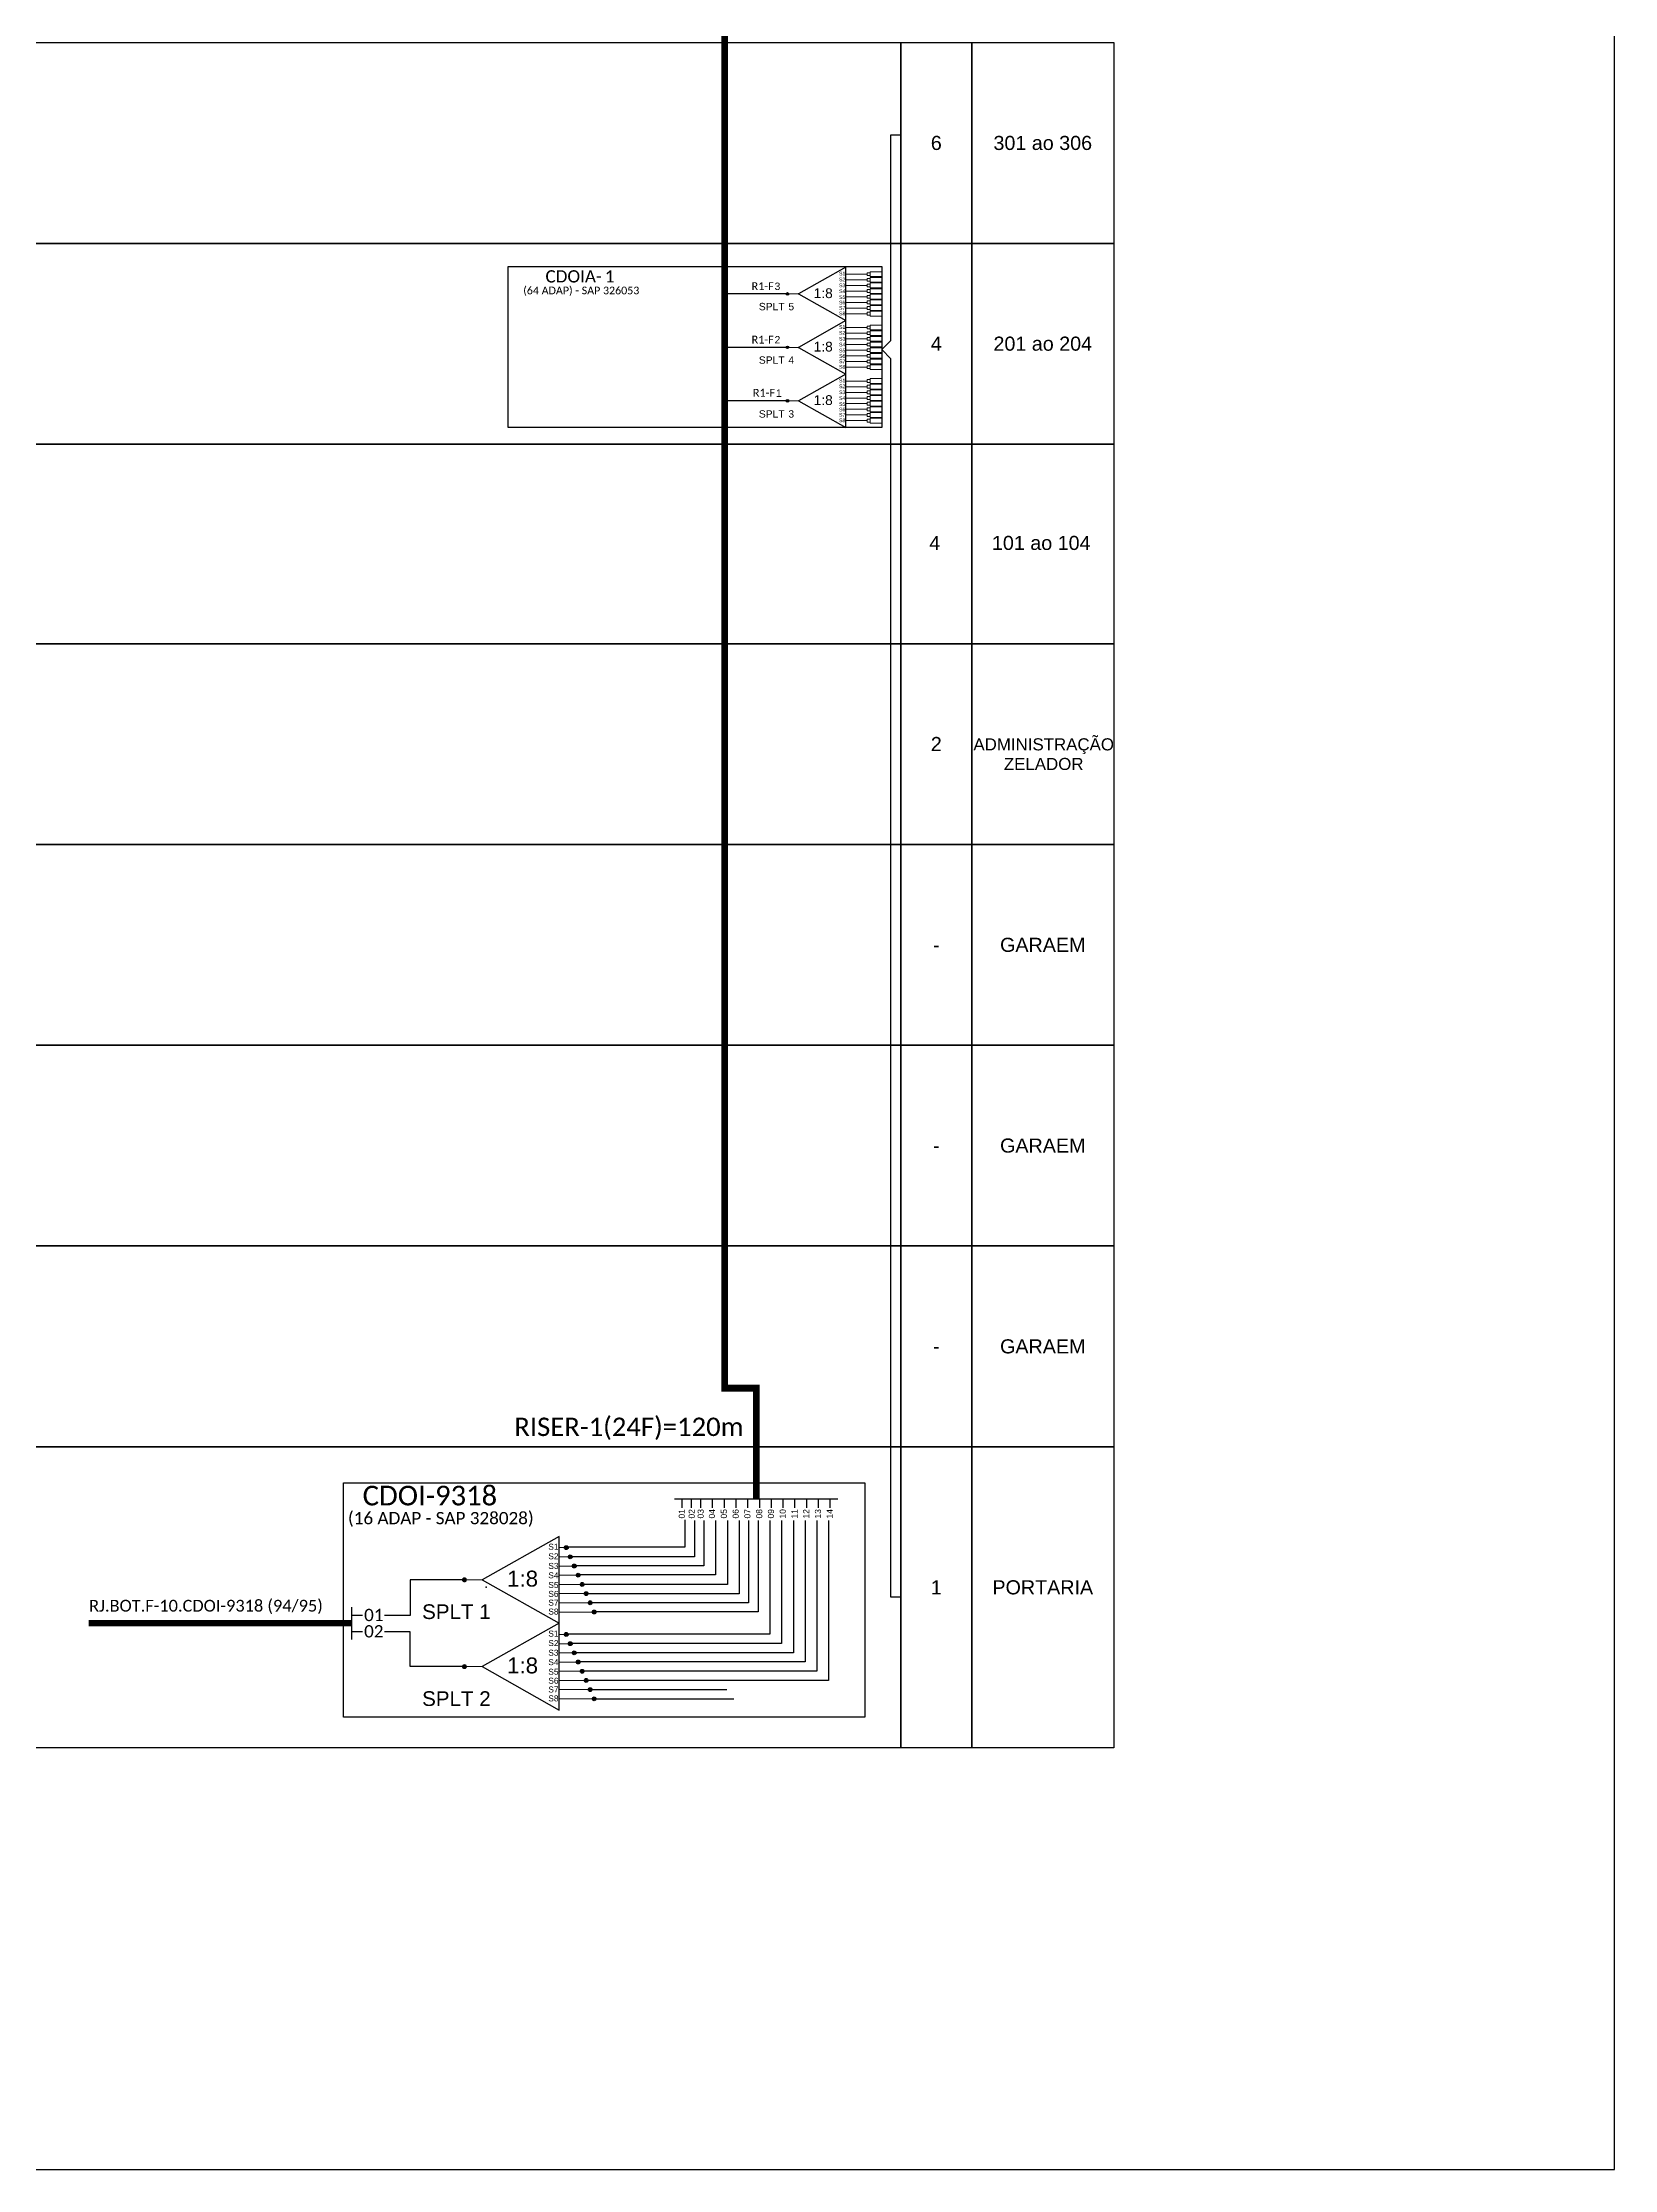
# Model space of a CAD drawing. Extents: x -86 to 1625, y 705 to 1299.
# Drawn here: x 1419.8 to 1624.9, y 705 to 982.5 of the extents above; entities that cross this region are included whole.
import ezdxf
from ezdxf.enums import TextEntityAlignment as Align

# ---------------------------------------------------------------- set-up
doc = ezdxf.new("R2010")
doc.units = 0
doc.styles.add('ARIAL', font='arial.ttf')
doc.styles.get("Standard").update_dxf_attribs({"font": 'arial.ttf'})
doc.styles.add('WMF-Calibri0', font='calibri.ttf')
doc.linetypes.add('RESERVA', pattern='A,0.5,-0.15,["RESERVA",Standard,S=0.18,R=0,X=0,Y=-0.1],-1.3', length=1.95)

# ---------------------------------------------------------------- blocks, each defined once
blk = doc.blocks.new('CDOI-12 ADAP SAP 05 ESQ')
at = {"color": 1}
blk.add_lwpolyline([(5016.02, -490.32), (5016.02, -490.32), (5016.02, -490.32), (4962.89, -490.32), (4962.89, -466.43), (4962.89, -466.43)], dxfattribs=at)
blk.add_lwpolyline([(4962.89, -466.43), (5016.02, -466.43), (5016.02, -490.32), (4962.89, -490.32)], close=True, dxfattribs=at)
blk = doc.blocks.new('SPLT_1-8_DIV_DIR')
h = blk.add_hatch(color=3)
h.dxf.hatch_style = 1
edge = h.paths.add_edge_path()
edge.add_arc((12.77, 4.04), 0.242, 0, 360)
h = blk.add_hatch(color=3)
h.dxf.hatch_style = 1
edge = h.paths.add_edge_path()
edge.add_arc((13.27, 2.88), 0.242, 0, 360)
h = blk.add_hatch(color=3)
h.dxf.hatch_style = 1
edge = h.paths.add_edge_path()
edge.add_arc((13.77, 1.73), 0.242, 0, 360)
h = blk.add_hatch(color=3)
h.dxf.hatch_style = 1
edge = h.paths.add_edge_path()
edge.add_arc((14.27, 0.58), 0.242, 0, 360)
h = blk.add_hatch(color=3)
h.dxf.hatch_style = 1
edge = h.paths.add_edge_path()
edge.add_arc((14.77, -0.58), 0.242, 0, 360)
h = blk.add_hatch(color=3)
h.dxf.hatch_style = 1
edge = h.paths.add_edge_path()
edge.add_arc((15.27, -1.73), 0.242, 0, 360)
h = blk.add_hatch(color=3)
h.dxf.hatch_style = 1
edge = h.paths.add_edge_path()
edge.add_arc((15.77, -2.88), 0.242, 0, 360)
h = blk.add_hatch(color=3)
h.dxf.hatch_style = 1
edge = h.paths.add_edge_path()
edge.add_arc((16.27, -4.04), 0.242, 0, 360)
at = {"color": 1}
blk.add_lwpolyline([(11.89, 5.45), (2.22, 0), (11.89, -5.45), (11.89, 5.45)], dxfattribs=at)
at = {"color": 7, "lineweight": 0}
for points in [[(12.77, 4.04), (11.89, 4.04)], [(11.89, 2.88), (13.27, 2.88)], [(11.89, 1.73), (13.77, 1.73)], [(11.89, 0.58), (14.27, 0.58)], [(11.89, -0.58), (14.77, -0.58)], [(11.89, -1.73), (15.27, -1.73)], [(11.89, -2.88), (15.77, -2.88)], [(11.89, -4.04), (16.27, -4.04)]]:
    blk.add_lwpolyline(points, dxfattribs=at)
at = {"color": 1, "lineweight": 0}
blk.add_lwpolyline([(2.22, 0), (0, 0)], dxfattribs=at)
at = {"color": 3}
for centre in [(12.77, 4.04), (13.27, 2.88), (13.77, 1.73), (14.27, 0.58), (14.77, -0.58), (15.27, -1.73), (15.77, -2.88), (16.27, -4.04)]:
    blk.add_circle(centre, 0.242, dxfattribs=at)
at = {"color": 1, "style": 'ARIAL'}
for s, height, p in [('S1', 0.75, (10.52, 3.77)), ('S2', 0.75, (10.52, 2.58)), ('1:8', 2, (5.35, -0.85)), ('S3', 0.75, (10.52, 1.37)), ('S4', 0.75, (10.52, 0.19)), ('S5', 0.75, (10.52, -1.02)), ('S6', 0.75, (10.52, -2.14)), ('S7', 0.75, (10.52, -3.24)), ('S8', 0.75, (10.52, -4.36))]:
    blk.add_text(s, height=height, dxfattribs=at).set_placement(p)
blk = doc.blocks.new('SPLT_1-8_SC-APC')
at = {"color": 1}
blk.add_lwpolyline([(-7.37, -2.1), (-17.04, -7.55), (-7.37, -13), (-7.37, -2.1)], dxfattribs=at)
at = {"color": 3, "lineweight": 0}
for points in [[(-2.99, -3.51), (-7.37, -3.51)], [(-2.41, -3.02), (-2.41, -4)], [(-2.41, -3.02), (0, -3.02)], [(-2.41, -4), (0, -4)], [(-2.41, -4.17), (-2.41, -5.16)], [(-2.41, -4.17), (0, -4.17)], [(-7.37, -4.66), (-2.99, -4.66)], [(-7.37, -5.82), (-2.99, -5.82)], [(-7.37, -6.97), (-2.99, -6.97)], [(-7.37, -8.12), (-2.99, -8.12)], [(-2.41, -5.16), (0, -5.16)], [(-2.41, -5.32), (-2.41, -6.31)], [(-2.41, -5.32), (0, -5.32)], [(-2.41, -6.31), (0, -6.31)], [(-2.41, -6.48), (-2.41, -7.46)], [(-2.41, -6.48), (0, -6.48)], [(-2.41, -7.46), (0, -7.46)], [(-2.41, -7.63), (-2.41, -8.62)], [(-2.41, -7.63), (0, -7.63)], [(-2.41, -8.62), (0, -8.62)], [(-7.37, -9.28), (-2.99, -9.28)], [(-7.37, -10.43), (-2.99, -10.43)], [(-7.37, -11.58), (-2.99, -11.58)], [(-2.41, -8.78), (-2.41, -9.77)], [(-2.41, -8.78), (0, -8.78)], [(-2.41, -9.77), (0, -9.77)], [(-2.41, -9.94), (-2.41, -10.92)], [(-2.41, -9.94), (0, -9.94)], [(-2.41, -10.92), (0, -10.92)], [(-2.41, -11.09), (-2.41, -12.08)], [(-2.41, -11.09), (0, -11.09)], [(-2.41, -12.08), (0, -12.08)]]:
    blk.add_lwpolyline(points, dxfattribs=at)
for points in [[(-2.99, -3.22), (-2.41, -3.22), (-2.41, -3.8), (-2.99, -3.8)], [(-2.99, -4.38), (-2.41, -4.38), (-2.41, -4.95), (-2.99, -4.95)], [(-2.99, -5.53), (-2.41, -5.53), (-2.41, -6.1), (-2.99, -6.1)], [(-2.99, -6.68), (-2.41, -6.68), (-2.41, -7.26), (-2.99, -7.26)], [(-2.99, -7.84), (-2.41, -7.84), (-2.41, -8.41), (-2.99, -8.41)], [(-2.99, -8.99), (-2.41, -8.99), (-2.41, -9.56), (-2.99, -9.56)], [(-2.99, -10.14), (-2.41, -10.14), (-2.41, -10.72), (-2.99, -10.72)], [(-2.99, -11.3), (-2.41, -11.3), (-2.41, -11.87), (-2.99, -11.87)]]:
    blk.add_lwpolyline(points, close=True, dxfattribs=at)
at = {"color": 1, "lineweight": 0}
blk.add_lwpolyline([(-17.04, -7.55), (-19.26, -7.55)], dxfattribs=at)
at = {"color": 1, "style": 'ARIAL'}
for s, height, p in [('S1', 0.75, (-8.74, -3.78)), ('S2', 0.75, (-8.74, -4.97)), ('1:8', 2, (-13.91, -8.4)), ('S3', 0.75, (-8.74, -6.18)), ('S4', 0.75, (-8.74, -7.36)), ('S5', 0.75, (-8.74, -8.57)), ('S6', 0.75, (-8.74, -9.69)), ('S7', 0.75, (-8.74, -10.78)), ('S8', 0.75, (-8.74, -11.9))]:
    blk.add_text(s, height=height, dxfattribs=at).set_placement(p)

msp = doc.modelspace()

# ---------------------------------------------------------------- hatches: boundary and pattern name
h = msp.add_hatch(color=3)
h.dxf.hatch_style = 1
edge = h.paths.add_edge_path()
edge.add_arc((1516.97, 949.74), 0.164, 0, 360)
h = msp.add_hatch(color=3)
h.dxf.hatch_style = 1
edge = h.paths.add_edge_path()
edge.add_arc((1516.97, 942.77), 0.164, 0, 360)
h = msp.add_hatch(color=3)
h.dxf.hatch_style = 1
edge = h.paths.add_edge_path()
edge.add_arc((1516.97, 935.79), 0.164, 0, 360)
h = msp.add_hatch(color=3)
h.dxf.hatch_style = 1
edge = h.paths.add_edge_path()
edge.add_arc((1474.84, 781.96), 0.328, 0, 360)
h = msp.add_hatch(color=3)
h.dxf.hatch_style = 1
edge = h.paths.add_edge_path()
edge.add_arc((1474.84, 770.63), 0.328, 0, 360)

# ---------------------------------------------------------------- linework, layer by layer
msp.add_lwpolyline([(786.29, 705.02), (1624.85, 705.02), (1624.85, 1299.02), (786.29, 1299.02), (786.29, 705.02)])
at = {"color": 5, "const_width": 0.88}
msp.add_lwpolyline([(1508.77, 1259.15), (1508.77, 806.96), (1512.9, 806.96), (1512.9, 792.52)], dxfattribs=at)
at = {"color": 7}
for points in [[(1330.3, 982.54), (1531.76, 982.54), (1531.76, 956.34), (1330.3, 956.34)], [(1531.76, 982.54), (1541.02, 982.54), (1541.02, 956.34), (1531.76, 956.34)], [(1541.02, 982.54), (1559.54, 982.54), (1559.54, 956.34), (1541.02, 956.34)], [(1330.3, 956.34), (1531.76, 956.34), (1531.76, 930.15), (1330.3, 930.15)], [(1531.76, 956.34), (1541.02, 956.34), (1541.02, 930.15), (1531.76, 930.15)], [(1541.02, 956.34), (1559.54, 956.34), (1559.54, 930.15), (1541.02, 930.15)], [(1330.3, 930.15), (1531.76, 930.15), (1531.76, 904.1), (1330.3, 904.1)], [(1531.76, 930.15), (1541.02, 930.15), (1541.02, 904.1), (1531.76, 904.1)], [(1541.02, 930.15), (1559.54, 930.15), (1559.54, 904.1), (1541.02, 904.1)], [(1330.3, 904.1), (1531.76, 904.1), (1531.76, 877.91), (1330.3, 877.91)], [(1531.76, 904.1), (1541.02, 904.1), (1541.02, 877.91), (1531.76, 877.91)], [(1541.02, 904.1), (1559.54, 904.1), (1559.54, 877.91), (1541.02, 877.91)], [(1330.3, 877.91), (1531.76, 877.91), (1531.76, 851.71), (1330.3, 851.71)], [(1531.76, 877.91), (1541.02, 877.91), (1541.02, 851.71), (1531.76, 851.71)], [(1541.02, 877.91), (1559.54, 877.91), (1559.54, 851.71), (1541.02, 851.71)], [(1330.3, 851.71), (1531.76, 851.71), (1531.76, 825.52), (1330.3, 825.52)], [(1531.76, 851.71), (1541.02, 851.71), (1541.02, 825.52), (1531.76, 825.52)], [(1541.02, 851.71), (1559.54, 851.71), (1559.54, 825.52), (1541.02, 825.52)], [(1330.3, 825.52), (1531.76, 825.52), (1531.76, 799.32), (1330.3, 799.32)], [(1531.76, 825.52), (1541.02, 825.52), (1541.02, 799.32), (1531.76, 799.32)], [(1541.02, 825.52), (1559.54, 825.52), (1559.54, 799.32), (1541.02, 799.32)], [(1330.3, 799.32), (1531.76, 799.32), (1531.76, 760.03), (1330.3, 760.03)], [(1531.76, 799.32), (1541.02, 799.32), (1541.02, 760.03), (1531.76, 760.03)], [(1541.02, 799.32), (1559.54, 799.32), (1559.54, 760.03), (1541.02, 760.03)]]:
    msp.add_lwpolyline(points, close=True, dxfattribs=at)
at = {"color": 3}
for points in [[(1531.76, 779.68), (1530.44, 779.68), (1530.44, 941.26), (1529.3, 942.47), (1530.44, 943.68), (1530.44, 970.49), (1531.76, 970.49)], [(1474.84, 781.96), (1467.78, 781.96), (1467.78, 777.3)], [(1461.53, 777.3), (1460.11, 777.3)], [(1467.78, 777.3), (1464.43, 777.3)]]:
    msp.add_lwpolyline(points, dxfattribs=at)
at = {"color": 1}
for points in [[(1529.3, 934.21), (1529.3, 934.21), (1529.3, 932.3), (1480.53, 932.3), (1480.53, 953.32), (1486.8, 953.32)], [(1460.11, 778.41), (1460.11, 774.18)]]:
    msp.add_lwpolyline(points, dxfattribs=at)
msp.add_lwpolyline([(1480.53, 953.32), (1529.3, 953.32), (1529.3, 932.3), (1480.53, 932.3)], close=True, dxfattribs=at)
at = {"color": 5}
for points in [[(1516.97, 949.74), (1508.77, 949.74)], [(1516.97, 942.77), (1508.77, 942.77)], [(1516.97, 935.79), (1508.77, 935.79)], [(1502.25, 792.52), (1523.55, 792.52)], [(1503.19, 792.52), (1503.19, 791.36)], [(1504.42, 792.52), (1504.42, 791.36)], [(1505.64, 792.52), (1505.64, 791.36)], [(1507.17, 792.52), (1507.17, 791.33)], [(1508.71, 792.52), (1508.71, 791.34)], [(1510.24, 792.52), (1510.24, 791.33)], [(1511.77, 792.52), (1511.77, 791.33)], [(1513.31, 792.52), (1513.31, 791.33)], [(1514.84, 792.52), (1514.84, 791.33)], [(1516.37, 792.52), (1516.37, 791.33)], [(1517.91, 792.52), (1517.91, 791.33)], [(1519.44, 792.52), (1519.44, 791.33)], [(1520.97, 792.52), (1520.97, 791.33)], [(1522.5, 792.52), (1522.5, 791.33)], [(1503.61, 789.79), (1503.6, 786.2), (1488.36, 786.2)], [(1514.69, 789.7), (1514.69, 774.87), (1488.36, 774.87)], [(1516.22, 789.7), (1516.22, 773.63), (1488.89, 773.63)], [(1504.85, 789.7), (1504.85, 784.96), (1488.89, 784.96)], [(1517.76, 789.7), (1517.76, 772.43), (1489.41, 772.43)], [(1506.07, 789.7), (1506.07, 783.77), (1489.41, 783.77)], [(1519.29, 789.7), (1519.29, 771.26), (1489.92, 771.26)], [(1507.6, 789.7), (1507.6, 782.6), (1489.92, 782.6)], [(1520.82, 789.7), (1520.82, 770.02), (1490.45, 770.02)], [(1509.14, 789.7), (1509.14, 781.35), (1490.45, 781.35)], [(1522.35, 789.7), (1522.35, 768.82), (1490.97, 768.82)], [(1510.67, 789.7), (1510.67, 780.15), (1490.97, 780.15)], [(1511.91, 789.7), (1511.91, 778.96), (1491.24, 778.97)], [(1513.16, 789.7), (1513.16, 777.76), (1492.01, 777.76)], [(1487.87, 786.2), (1487.86, 786.2)], [(1487.87, 774.87), (1487.86, 774.87)]]:
    msp.add_lwpolyline(points, dxfattribs=at)
at = {"color": 1, "const_width": 0.8}
msp.add_lwpolyline([(1425.83, 776.3), (1460.11, 776.3)], dxfattribs=at)
at = {"color": 2}
for points in [[(1461.53, 775.17), (1460.11, 775.17)], [(1467.78, 775.17), (1464.43, 775.17)], [(1474.84, 770.63), (1467.78, 770.63), (1467.78, 775.17)]]:
    msp.add_lwpolyline(points, dxfattribs=at)
at = {"color": 8, "linetype": 'RESERVA', "ltscale": 4}
for points in [[(1491.24, 767.63), (1509.05, 767.63)], [(1491.76, 766.43), (1509.99, 766.43)]]:
    msp.add_lwpolyline(points, dxfattribs=at)
at = {"color": 3}
for centre in [(1516.97, 949.74), (1516.97, 942.77), (1516.97, 935.79)]:
    msp.add_circle(centre, 0.164, dxfattribs=at)
for p in [(1518.4, 949.74), (1518.4, 942.77), (1477.68, 781.01)]:
    msp.add_point(p)

# ---------------------------------------------------------------- block references
at = {"color": 3, "xscale": 0.6400000000000001, "yscale": 0.6400000000000001, "zscale": 0.6400000000000001}
for p in [(1529.3, 954.57), (1529.3, 947.6), (1529.3, 940.62)]:
    msp.add_blockref('SPLT_1-8_SC-APC', p, dxfattribs=at)
for name, p, xscale, yscale, zscale in [('CDOI-12 ADAP SAP 05 ESQ', (-4893.43, 1391.64), 1.28, 1.28, 1.28), ('SPLT_1-8_DIV_DIR', (1474.84, 781.96), 1.04, 1.04, 1.04), ('SPLT_1-8_DIV_DIR', (1474.84, 770.63), 1.04, 1.04, 1.04)]:
    msp.add_blockref(name, p, dxfattribs=dict(xscale=xscale, yscale=yscale, zscale=zscale))

# ---------------------------------------------------------------- texts
at = {"color": 7, "style": 'ARIAL'}
for s, height, p in [('6', 1.84, (1536.39, 969.44)), ('301 ao 306', 1.84, (1550.28, 969.44)), ('4', 1.84, (1536.39, 943.25)), ('201 ao 204', 1.84, (1550.28, 943.25)), ('4', 1.84, (1536.19, 917.25)), ('101 ao 104', 1.84, (1550.08, 917.25)), ('2', 1.84, (1536.39, 891.01)), ('ADMINISTRAÇÃO', 1.5752, (1550.4, 890.97)), ('ZELADOR', 1.575, (1550.4, 888.41)), ('-', 1.84, (1536.39, 864.81)), ('GARAEM', 1.84, (1550.28, 864.81)), ('-', 1.84, (1536.39, 838.62)), ('GARAEM', 1.84, (1550.28, 838.62)), ('GARAEM', 1.84, (1550.28, 812.42)), ('-', 1.84, (1536.39, 812.42)), ('1', 1.84, (1536.39, 780.98)), ('PORTARIA', 1.84, (1550.28, 780.98))]:
    msp.add_text(s, height=height, dxfattribs=at).set_placement(p, align=Align.MIDDLE_CENTER)
at = {"color": 1, "style": 'WMF-Calibri0'}
for s, height, p in [('CDOIA-', 1.6, (1485.41, 951.23)), ('1', 1.6, (1493.15, 951.23)), ('CDOI-9318', 2.56, (1461.56, 791.67)), ('RJ.BOT.F-10.CDOI-9318 (94/95)', 1.536, (1425.88, 777.81))]:
    msp.add_text(s, height=height, dxfattribs=at).set_placement(p)
for s, height, p in [('(64 ADAP) - SAP 326053', 1, (1490.08, 949.69)), ('(16 ADAP - SAP 328028)', 1.6, (1471.76, 789.21))]:
    msp.add_text(s, height=height, dxfattribs=at).set_placement(p, align=Align.CENTER)
at = {"color": 5, "style": 'WMF-Calibri0'}
for s, height, p in [('R1-F', 1.024, (1512.29, 950.24)), ('R1-F', 1.024, (1512.29, 943.27)), ('R1-F', 1.024, (1512.46, 936.33)), ('RISER-1(24F)=120m', 2.4, (1481.34, 800.72))]:
    msp.add_text(s, height=height, dxfattribs=at).set_placement(p)
at = {"color": 5, "style": 'ARIAL'}
for s, p in [('3', (1515.67, 950.26)), ('2', (1515.67, 943.28)), ('1', (1515.85, 936.31))]:
    msp.add_text(s, height=0.96, dxfattribs=at).set_placement(p, align=Align.CENTER)
at = {"color": 7, "style": 'ARIAL'}
for s, p in [('SPLT', (1514.92, 947.61)), ('5', (1517.47, 947.61)), ('SPLT', (1514.92, 940.63)), ('4', (1517.47, 940.63)), ('SPLT', (1514.92, 933.6)), ('3', (1517.47, 933.6))]:
    msp.add_text(s, height=0.96, dxfattribs=at).set_placement(p, align=Align.CENTER)
at = {"style": 'ARIAL'}
for s, p in [('01', (1503.19, 790.57)), ('02', (1504.48, 790.57)), ('03', (1505.65, 790.57)), ('04', (1507.12, 790.57)), ('05', (1508.68, 790.57)), ('06', (1510.22, 790.57)), ('07', (1511.75, 790.57)), ('08', (1513.29, 790.57)), ('09', (1514.82, 790.57)), ('10', (1516.35, 790.57)), ('11', (1517.89, 790.57)), ('12', (1519.42, 790.57)), ('13', (1520.95, 790.57)), ('14', (1522.48, 790.57))]:
    msp.add_text(s, height=0.794, rotation=90, dxfattribs=at).set_placement(p, align=Align.MIDDLE_CENTER)
at = {"style": 'WMF-Calibri0'}
for s, p in [('01', (1461.75, 776.57)), ('02', (1461.75, 774.44))]:
    msp.add_text(s, height=1.6, dxfattribs=at).set_placement(p)
at = {"color": 7, "style": 'ARIAL'}
for s, p in [('SPLT 1', (1469.32, 776.84)), ('SPLT 2', (1469.32, 765.5))]:
    msp.add_text(s, height=1.92, dxfattribs=at).set_placement(p)

doc.saveas('drawing.dxf')
